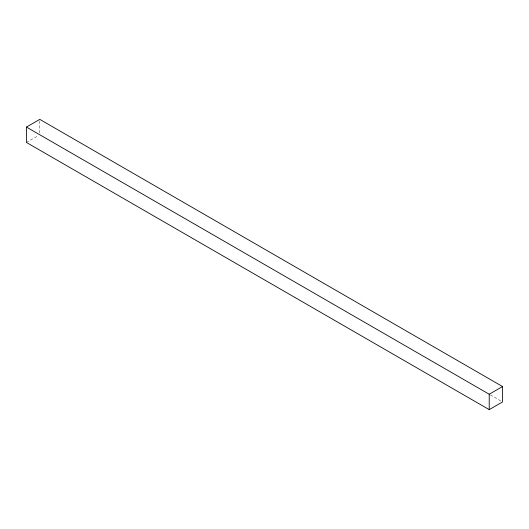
<?xml version="1.0" encoding="UTF-8"?>
<svg xmlns="http://www.w3.org/2000/svg" width="529" height="529" viewBox="0 0 529 529"><rect width="100%" height="100%" fill="white"/><g stroke="black" fill="none" stroke-linecap="round" stroke-linejoin="round"><path stroke-width="0.4" stroke-dasharray="2.65 1.98" d="M26.45 142.453L38.379 135.569M490.39 394.918L501.836 401.524M39.781 120.989L39.781 133.949"/><path stroke-width="0.79" d="M26.45 127.066L39.781 119.369L502.55 386.547L502.55 401.934L489.219 409.631L26.45 142.453L26.45 127.066L489.219 394.237L502.55 386.547M489.219 394.237L489.219 409.631"/></g></svg>
